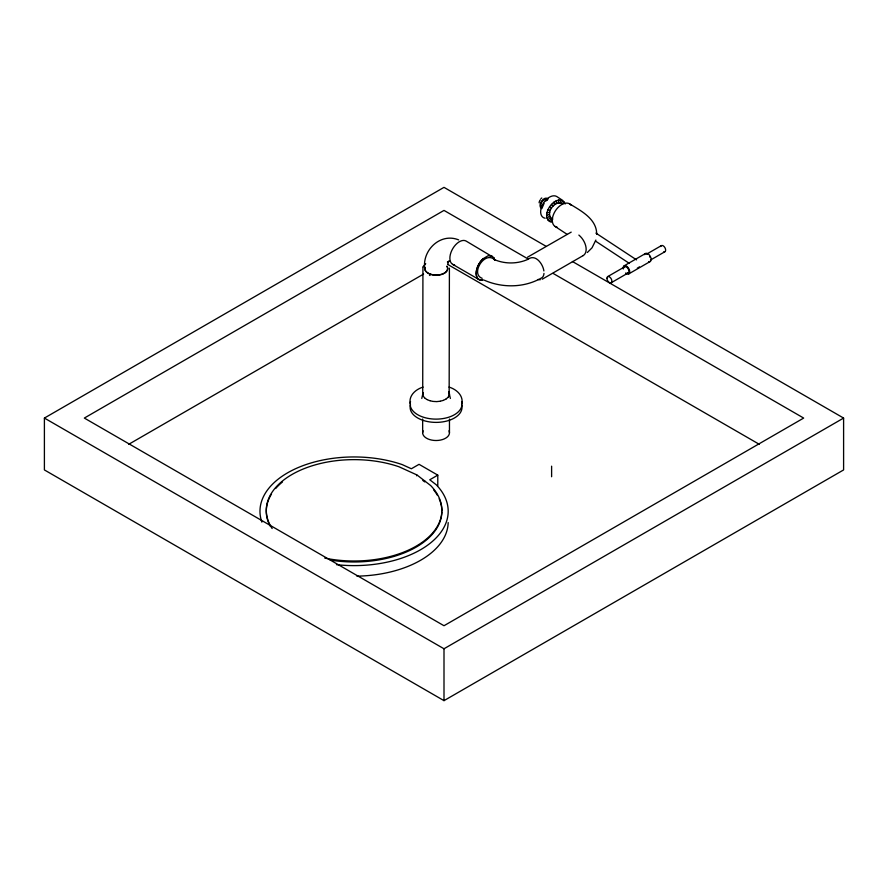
<?xml version="1.0" encoding="UTF-8"?>
<svg xmlns="http://www.w3.org/2000/svg" width="888" height="888" viewBox="0 0 888 888"><rect width="100%" height="100%" fill="white"/><g stroke="black" fill="none" stroke-linecap="round" stroke-linejoin="round"><path stroke-width="1.33" d="M424.786 268.986C421.856 250.416 440.326 232.345 458.685 239.904M545.154 218.215A12.488 7.67 -56.6 0 1 542.712 204.351A12.488 7.67 -56.6 0 1 556.82 196.559L562.87 200.533L561.161 203.408C553.557 200.444 544.633 215.174 552.736 219.036L551.204 222.189C537.728 216.594 557.609 190.243 565.212 203.963M422.932 267.288L422.71 394.194M449.15 395.382L449.406 268.176M558.152 202.952L558.707 199.911M422.932 392.663L422.655 394.616M421.778 398.446L423.11 392.607M447.874 263.914L448.562 261.793M541.802 208.636L544.078 203.374M595.859 240.049L592.03 247.808L587.334 252.503M559.773 202.897L560.961 199.844M423.043 266.8L425.718 263.692M448.029 397.302L449.106 395.549M549.295 221.489L551.348 218.526M562.204 204.418L564.324 201.942M547.841 220.091L550.305 217.516M545.876 201.021L547.274 199.722M638.716 267.399L639.349 266.811M527.539 257.187L571.195 232.123M446.076 398.99L447.929 397.436M483.172 258.674A13.442 7.637 -60.8 0 0 476.246 273.415A13.442 7.637 -60.8 0 0 483.172 279.887A13.442 7.759 -60 0 1 476.123 273.349A13.442 7.759 -60 0 1 483.172 258.674L488.012 255.788L492.307 256.199M546.953 218.071L549.661 216.062M540.936 198.546L541.791 198.013M572.405 261.494L843.6 418.07L843.6 469.93L444 700.643L44.4 469.93L44.4 418.07L444 187.357L545.998 246.254M128.682 444.322L423.62 274.048M542.202 279.232L583.05 255.655M624.131 265.845L645.554 253.469M607.636 276.645L624.686 266.8M647.285 253.757L661.394 245.61M611.166 282.761L628.216 272.916M650.815 259.862L664.923 251.715M628.771 273.881L650.194 261.505M437.784 485.703L437.784 475.136L429.77 479.775L436.208 484.748A94.106 54.335 0 0 1 430.425 543.045A94.106 54.335 0 0 1 336.474 564.657M44.4 418.07L444 648.773L843.6 418.07M449.561 260.906L447.386 262.004L449.073 261.283M443.456 400.31L445.931 399.089M546.686 215.573L549.472 214.263M423.099 387.079C416.006 389.21 408.846 395.16 410.134 403.307M637.351 268.065L638.028 267.832M440.348 401.187L443.267 400.388M547.052 212.776L549.739 212.232M436.963 401.576L440.104 401.243M433.544 401.454L436.663 401.598M548.029 209.846L550.438 210.123M537.917 279.498L540.215 279.787M482.162 278.31C469.852 274.048 485.225 249.528 495.071 260.24M430.291 400.832L433.178 401.432M429.481 275.302L430.103 275.458M427.439 399.755L429.892 400.732M493.772 259.329C504.462 264.147 517.293 264.147 527.983 259.329C535.453 253.502 543.012 264.08 543.878 270.929M484.226 280.164C502.086 288.101 524.064 287.901 541.181 278.122A11.455 6.505 60.8 0 0 543.978 273.426M449.028 387.079C456.132 389.21 463.292 395.16 461.993 403.307M549.55 206.993L551.537 208.07M493.684 257.52L494.627 259.618M527.927 258.863L444 210.412L84.327 418.07L444 625.729L803.673 418.07L553.102 273.404M452.658 264.347L478.91 279.498M447.596 264.358L759.318 444.322M437.784 475.136L419.058 464.324L411.366 468.764L402.22 464.602A94.106 54.335 0 0 0 299.6 466.977A94.106 54.335 0 0 0 261.871 522.133M569.663 203.885C580.885 210.789 596.869 218.892 596.703 234.399M595.892 233.1L636.574 259.873M595.515 241.103L629.414 263.425M555.122 226.462L567.221 234.421M425.152 398.301L427.017 399.578M422.81 480.43L424.753 481.929L424.753 480.974M493.861 257.62L466.1 241.059A13.442 7.759 -60 0 0 451.837 250.372A13.442 7.759 -60 0 0 454.623 264.957M423.576 396.559L424.775 398.024M551.526 204.418L552.969 206.205M448.795 391.575L449.361 393.34M553.812 202.275L554.623 204.662M422.821 394.638L423.31 396.181M449.406 393.551L449.483 394.616M449.028 392.607L450.36 398.446M556.265 200.744L556.388 203.552M551.615 466.178L551.615 476.745M449.461 419.047L449.461 432.778M444 648.773L444 700.643M422.655 419.047L422.655 432.778M416.639 474.803L416.639 475.768M461.605 401.543A25.93 14.974 0 0 1 436.064 419.125A25.93 14.974 0 0 1 410.534 401.543M461.605 404.817A25.93 14.974 0 0 1 436.064 422.388A25.93 14.974 0 0 1 410.534 404.817M557.187 227.206A13.431 8.247 -56.6 0 1 555.389 210.822A13.431 8.247 -56.6 0 1 571.228 205.394M446.986 266.356A11.455 6.682 0.5 0 1 437.162 275.213A11.455 6.682 0.5 0 1 424.93 267.299A11.455 6.616 0 0 0 437.162 275.036A11.455 6.616 0 0 0 446.986 266.2M449.006 430.78A13.409 7.737 0 0 1 436.052 440.515A13.409 7.737 0 0 1 423.11 430.78M578.865 235.076A13.442 8.247 56.6 0 1 583.05 255.644M541.835 207.115A4.573 2.808 -56.6 0 1 542.313 201.287A4.573 2.808 -56.6 0 1 547.363 199.967M541.214 208.092A5.728 3.519 -56.6 0 1 541.802 200.788A5.728 3.519 -56.6 0 1 548.118 199.134M539.138 202.808A3.441 2.109 -56.6 0 1 539.504 201.243M539.915 200.455A3.441 2.109 -56.6 0 1 540.459 199.733M624.042 267.721A3.53 2.042 60 0 1 628.216 268.842A3.53 2.042 60 0 1 627.095 273.016M660.75 246.531A3.53 2.042 60 0 1 664.923 247.641A3.53 2.042 60 0 1 663.813 251.815M646.63 254.279A3.53 2.042 60 0 1 647.23 254.334M649.639 256.466A3.53 2.042 60 0 1 650.038 257.298M623.276 269.009A4.64 2.675 60 0 1 626.162 265.923A4.64 2.675 60 0 1 629.714 272.072A4.64 2.675 60 0 1 625.596 273.027M644.71 254.678A4.64 2.675 60 0 1 650.194 256.155A4.64 2.675 60 0 1 648.728 261.638M441.858 511.965A87.79 50.683 0 0 1 330.225 560.062M270.096 526.051A87.79 50.683 0 0 1 271.506 494.072M275.646 488.511A87.79 50.683 0 0 1 282.495 481.94M433.544 489.732A87.79 50.683 0 0 1 437.429 495.36M439.183 498.823A87.79 50.683 0 0 1 441.869 510.644M324.775 558.097A87.79 50.683 0 0 0 421.201 542.99A87.79 50.683 0 0 0 430.691 485.57L416.983 474.969L398.99 466.766A87.79 50.683 0 0 0 297.491 471.572A87.79 50.683 0 0 0 272.15 528.527M448.174 522.577A94.106 54.335 0 0 1 356.898 576.157M606.904 278.266A3.53 2.042 60 0 0 610.644 282.917A3.53 2.042 60 0 0 610.644 277.933A3.53 2.042 60 0 0 606.904 278.266"/></g></svg>
